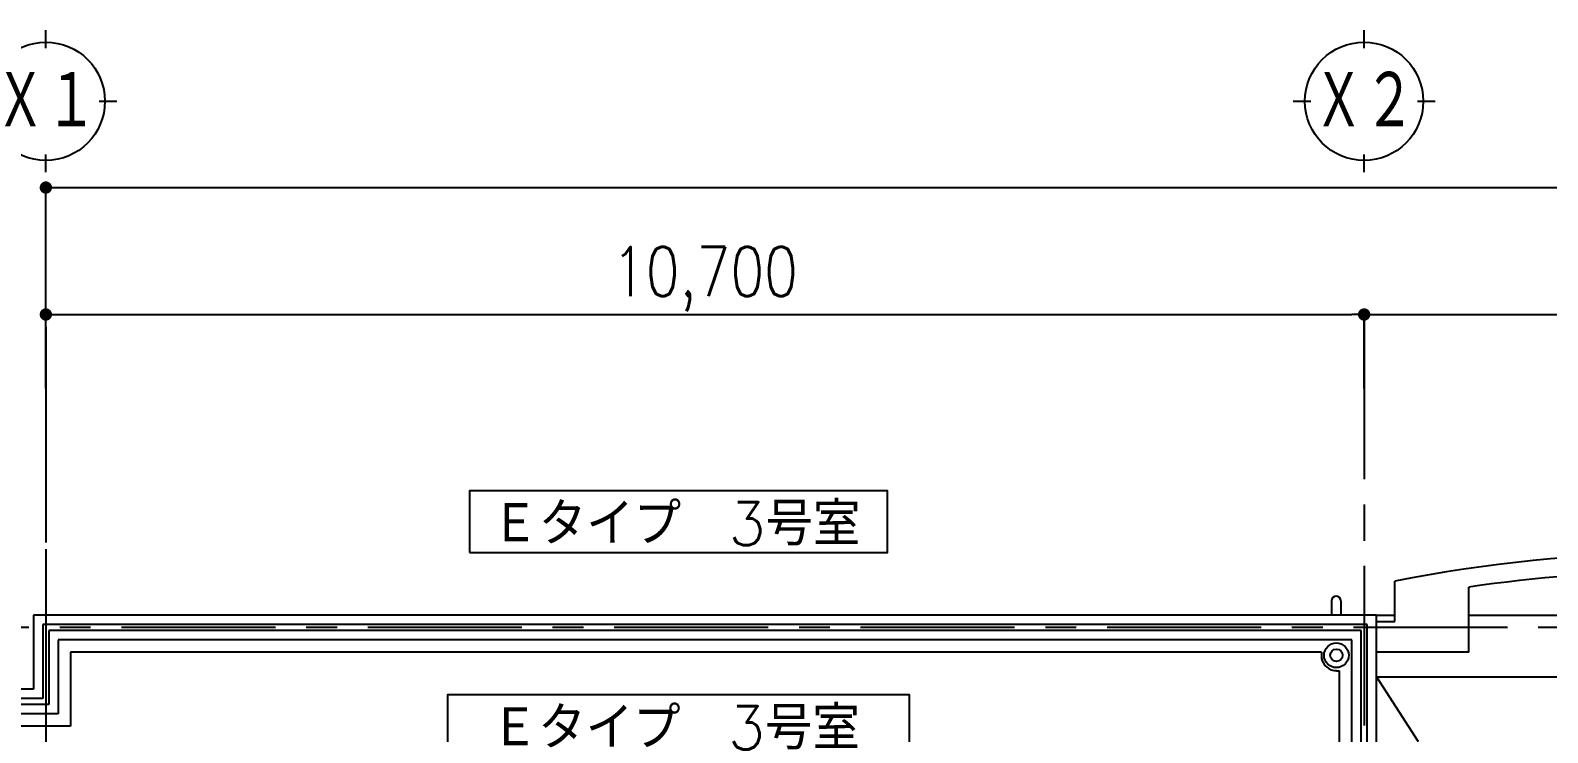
# Model space of a CAD drawing. Header units: millimetres. Extents: x 15495 to 166182, y -39946 to 18307.
# Drawn here: x 91165 to 103480, y -22114 to -16415 of the extents above; entities that cross this region are included whole.
import ezdxf
from ezdxf.enums import TextEntityAlignment as Align

# ---------------------------------------------------------------- set-up
doc = ezdxf.new("R2010")
doc.units = ezdxf.units.MM
doc.header["$LTSCALE"] = 1000
doc.linetypes.add('CENTER', pattern=[2, 1.25, -0.25, 0.25, -0.25])
doc.layers.get('0').update_dxf_attribs({"linetype": 'CONTINUOUS'})
for name, color, linetype in [('TF-A_ELSE-100', 6, 'CONTINUOUS'), ('TF-A_ELSE-50', 6, 'CONTINUOUS'), ('TF-E_DIM-100', 3, 'CONTINUOUS'), ('TF-E_GRID-100', 1, 'CENTER'), ('TF-E_GRID-50', 1, 'CENTER'), ('TF-E_TEXT-100', 3, 'CONTINUOUS'), ('TF-E_TEXT-50', 3, 'CONTINUOUS'), ('TF-F_HIDE-100', 12, 'CONTINUOUS'), ('TF-F_HIDE-50', 12, 'CONTINUOUS'), ('TF-R_LINE-100', 6, 'CONTINUOUS'), ('TF-R_LINE-50', 6, 'CONTINUOUS')]:
    doc.layers.add(name, color=color, linetype=linetype)
doc.styles.add('DIM', font='romans.shx', dxfattribs={"width": 0.8, "bigfont": 'bigfont.shx'})
doc.styles.get("Standard").update_dxf_attribs({"font": 'txt.shx', "bigfont": 'bigfont.shx'})
doc.dimstyles.new('DIM100_4_3', dxfattribs={"dimscale": 100, "dimtxt": 4, "dimasz": 1, "dimexe": 0, "dimexo": 1, "dimgap": 0.5, "dimtad": 1, "dimdec": 1, "dimdsep": 46, "dimlunit": 6, "dimtxsty": 'DIM', "dimblk1": 'DOT', "dimblk2": 'DOT', "dimsah": 1, "dimcen": 1, "dimclrd": 256, "dimclre": 256, "dimclrt": 256, "dimadec": 0, "dimazin": 0, "dimtfac": 1, "dimtdec": 1, "dimtix": 1, "dimtmove": 2, "dimatfit": 3, "dimldrblk": 'DOT', "dimfxl": 1, "dimtvp": 0.833333, "dimtolj": 1, "dimarcsym": 0})
doc.dimstyles.new('DIM100_5_3', dxfattribs={"dimscale": 100, "dimtxt": 5, "dimasz": 1, "dimexe": 0, "dimexo": 1, "dimgap": 0.5, "dimtad": 1, "dimdec": 1, "dimdsep": 46, "dimlunit": 6, "dimtxsty": 'DIM', "dimblk1": 'DOT', "dimblk2": 'DOT', "dimsah": 1, "dimcen": 1, "dimclrd": 256, "dimclre": 256, "dimclrt": 256, "dimadec": 0, "dimazin": 0, "dimtfac": 1, "dimtdec": 1, "dimtix": 1, "dimtmove": 2, "dimatfit": 3, "dimldrblk": 'DOT', "dimfxl": 1, "dimtvp": 0.833333, "dimtolj": 1, "dimarcsym": 0})

# ---------------------------------------------------------------- blocks, each defined once
blk = doc.blocks.new('DOT')
at = {"color": 0, "linetype": 'ByBlock'}
blk.add_line((-0.5, 0), (-1, 0), dxfattribs=at)
at = {"color": 0, "linetype": 'ByBlock', "const_width": 0.5}
blk.add_lwpolyline([(-0.25, 0, 1), (0.25, 0, 1)], format="xyb", close=True, dxfattribs=at)
blk = doc.blocks.new('*D698')
at = {"layer": 'TF-E_DIM-100', "lineweight": -2}
for p, q in [((91290, -18991), (91290, -17691)), ((91390, -17691), (117590, -17691)), ((117690, -18991), (117690, -17691))]:
    blk.add_line(p, q, dxfattribs=at)
at = {"layer": 'TF-E_DIM-100', "lineweight": -2, "xscale": 100, "yscale": 100, "zscale": 100, "rotation": 180}
blk.add_blockref('DOT', (91290, -17691), dxfattribs=at)
at = {"layer": 'TF-E_DIM-100', "lineweight": -2, "xscale": 100, "yscale": 100, "zscale": 100}
blk.add_blockref('DOT', (117690, -17691), dxfattribs=at)
at = {"layer": 'TF-E_DIM-100', "insert": (104490, -17343), "char_height": 500, "attachment_point": 5, "style": 'DIM'}
blk.add_mtext('\\A1;26,400', dxfattribs=at)
blk = doc.blocks.new('_DOT')
at = {"color": 0, "linetype": 'ByBlock'}
blk.add_line((-0.5, 0), (-1, 0), dxfattribs=at)
at = {"color": 0, "linetype": 'ByBlock', "const_width": 0.5}
blk.add_lwpolyline([(-0.25, 0, 1), (0.25, 0, 1)], format="xyb", close=True, dxfattribs=at)
blk = doc.blocks.new('*D571')
at = {"layer": 'TF-E_DIM-100', "lineweight": -2}
for p, q in [((101990, -19321), (101990, -18721)), ((102090, -18721), (106890, -18721)), ((106990, -19321), (106990, -18721))]:
    blk.add_line(p, q, dxfattribs=at)
at = {"layer": 'TF-E_DIM-100', "lineweight": -2, "xscale": 100, "yscale": 100, "zscale": 100, "rotation": 180}
blk.add_blockref('DOT', (101990, -18721), dxfattribs=at)
at = {"layer": 'TF-E_DIM-100', "lineweight": -2, "xscale": 100, "yscale": 100, "zscale": 100}
blk.add_blockref('DOT', (106990, -18721), dxfattribs=at)
at = {"layer": 'TF-E_DIM-100', "insert": (104490, -18433), "char_height": 400, "attachment_point": 5, "style": 'DIM'}
blk.add_mtext('\\A1;5,000', dxfattribs=at)
blk = doc.blocks.new('*D572')
at = {"layer": 'TF-E_DIM-100', "lineweight": -2}
for p, q in [((91290, -19321), (91290, -18721)), ((91390, -18721), (101890, -18721)), ((101990, -19321), (101990, -18721))]:
    blk.add_line(p, q, dxfattribs=at)
at = {"layer": 'TF-E_DIM-100', "lineweight": -2, "xscale": 100, "yscale": 100, "zscale": 100, "rotation": 180}
blk.add_blockref('DOT', (91290, -18721), dxfattribs=at)
at = {"layer": 'TF-E_DIM-100', "lineweight": -2, "xscale": 100, "yscale": 100, "zscale": 100}
blk.add_blockref('DOT', (101990, -18721), dxfattribs=at)
at = {"layer": 'TF-E_DIM-100', "insert": (96640, -18433), "char_height": 400, "attachment_point": 5, "style": 'DIM'}
blk.add_mtext('\\A1;10,700', dxfattribs=at)
blk = doc.blocks.new('TF-BLOCK_50')
at = {"layer": 'TF-A_ELSE-50'}
for p, q in [((10950, 13050), (10950, 13376.06)), ((11550, 12800), (11550, 13328.51)), ((10800, 13100), (-100, 13100)), ((-100, 13100), (-100, 12500)), ((10800, 10555), (10800, 13100)), ((10725, 13025), (-25, 13025)), ((-25, 13025), (-25, 12425)), ((10675, 12975), (25, 12975)), ((25, 12975), (25, 12375)), ((10675, 10630), (10675, 12975)), ((10725, 10630), (10725, 13025)), ((10800, 13050), (10950, 13050)), ((10600, 12900), (100, 12900)), ((100, 12900), (100, 12300)), ((10600, 10555), (10600, 12900)), ((10353.29, 12800), (200, 12800)), ((200, 12800), (200, 12200)), ((11550, 12800), (10800, 12800)), ((10500, 10780), (10500, 12650)), ((-100, 12500), (-791.42, 12500)), ((-25, 12425), (-760.36, 12425)), ((25, 12375), (-739.65, 12375)), ((100, 12300), (-708.58, 12300)), ((200, 12200), (-450, 12200))]:
    blk.add_line(p, q, dxfattribs=at)
at = {"layer": 'TF-E_GRID-50'}
for p, q in [((0, 15441.48), (0, -1118.96)), ((10700, 15455), (10700, -4653.96)), ((0, 15136.69), (0, -4408.96)), ((31863.65, 13000), (-4082.3, 13000))]:
    blk.add_line(p, q, dxfattribs=at)
at = {"layer": 'TF-E_TEXT-50'}
blk.add_lwpolyline([(3437.78, 13610.27), (6831.39, 13610.27), (6831.39, 14110.27), (3437.78, 14110.27)], close=True, dxfattribs=at)
at = {"layer": 'TF-F_HIDE-50', "ltscale": 0.5}
for p, q in [((10800, 13100), (10950, 13100)), ((11550, 13100), (14850, 13100)), ((10800, 12600), (15600, 12600))]:
    blk.add_line(p, q, dxfattribs=at)
at = {"layer": 'TF-F_HIDE-50', "linetype": 'CENTER', "ltscale": 0.5}
blk.add_line((10800, 12600), (12118.1, 10555), dxfattribs=at)
at = {"layer": 'TF-R_LINE-50'}
for centre, radius, start, end in [((13199.99, 2183.26), 11416.71, 78.633723, 101.366188), ((13200, 2183.44), 11266.54, 81.578668, 98.421332)]:
    blk.add_arc(centre, radius, start, end, dxfattribs=at)
at = {"layer": 'TF-E_TEXT-50'}
blk.add_text('Ｅタイプ\u30003号室', height=350, dxfattribs=at).set_placement((5114.39, 13860.27), align=Align.MIDDLE)
blk = doc.blocks.new('TF-BLOCK_100')
at = {"layer": 'TF-A_ELSE-100'}
for p, q in [((10950, 13050), (10950, 13376.06)), ((11550, 12800), (11550, 13328.51)), ((10435.82, 13216.94), (10435.82, 13100)), ((10510.82, 13216.94), (10510.82, 13100)), ((10800, 13100), (-100, 13100)), ((-100, 13100), (-100, 12500)), ((10800, 10555), (10800, 13100)), ((10725, 13025), (-25, 13025)), ((-25, 13025), (-25, 12425)), ((10675, 12975), (25, 12975)), ((25, 12975), (25, 12375)), ((10675, 10630), (10675, 12975)), ((10725, 10630), (10725, 13025)), ((10800, 13050), (10950, 13050)), ((10600, 12900), (100, 12900)), ((100, 12900), (100, 12300)), ((10600, 10555), (10600, 12900)), ((10353.29, 12800), (200, 12800)), ((200, 12800), (200, 12200)), ((10353.29, 12800), (10353.29, 12750)), ((11550, 12800), (10800, 12800)), ((10475, 12650), (10500, 12650)), ((10500, 10780), (10500, 12650)), ((-100, 12500), (-791.42, 12500)), ((-25, 12425), (-760.36, 12425)), ((25, 12375), (-739.65, 12375)), ((100, 12300), (-708.58, 12300)), ((200, 12200), (-450, 12200))]:
    blk.add_line(p, q, dxfattribs=at)
for radius in [100, 50]:
    blk.add_circle((10475, 12775), radius, dxfattribs=at)
for centre, radius, start, end in [((10473.32, 13216.94), 37.5, 0, 180), ((10475, 12775), 124.25, 191.607592, 270)]:
    blk.add_arc(centre, radius, start, end, dxfattribs=at)
at = {"layer": 'TF-E_GRID-100', "color": 3, "linetype": 'Continuous'}
for p, q in [((0, 17702.32), (0, 17846.32)), ((10700, 17702.32), (10700, 17846.32)), ((432, 17270.32), (576, 17270.32)), ((10124, 17270.32), (10268, 17270.32)), ((11132, 17270.32), (11276, 17270.32)), ((0, 16694.32), (0, 16838.32)), ((10700, 16694.32), (10700, 16838.32))]:
    blk.add_line(p, q, dxfattribs=at)
at = {"layer": 'TF-E_GRID-100'}
for p, q in [((10700, 15500), (10700, -4608.96)), ((0, 15136.69), (0, -4408.96)), ((31863.65, 13000), (-4082.3, 13000))]:
    blk.add_line(p, q, dxfattribs=at)
at = {"layer": 'TF-E_GRID-100', "color": 3, "linetype": 'Continuous'}
for centre in [(0, 17270.32), (10700, 17270.32)]:
    blk.add_circle(centre, 480, dxfattribs=at)
at = {"layer": 'TF-E_TEXT-100'}
blk.add_lwpolyline([(3259.03, 11954.62), (7009.39, 11954.62), (7009.39, 12454.62), (3259.03, 12454.62)], close=True, dxfattribs=at)
at = {"layer": 'TF-F_HIDE-100', "ltscale": 0.5}
for p, q in [((10800, 13100), (10950, 13100)), ((11550, 13100), (14850, 13100)), ((10800, 12600), (15600, 12600))]:
    blk.add_line(p, q, dxfattribs=at)
at = {"layer": 'TF-F_HIDE-100', "linetype": 'CENTER', "ltscale": 0.5}
blk.add_line((10800, 12600), (12118.1, 10555), dxfattribs=at)
at = {"layer": 'TF-R_LINE-100'}
for centre, radius, start, end in [((13199.99, 2183.26), 11416.71, 78.633723, 101.366188), ((13200, 2183.44), 11266.54, 81.578668, 98.421332)]:
    blk.add_arc(centre, radius, start, end, dxfattribs=at)
at = {"layer": 'TF-E_GRID-100', "color": 3, "linetype": 'Continuous', "width": 0.75}
for s, p in [('Ｘ１', (0, 17270.32)), ('Ｘ２', (10700, 17270.32))]:
    blk.add_text(s, height=500, dxfattribs=at).set_placement(p, align=Align.MIDDLE)
at = {"layer": 'TF-E_TEXT-100'}
blk.add_text('Ｅタイプ\u30003号室', height=350, dxfattribs=at).set_placement((5110.23, 12204.62), align=Align.MIDDLE)
at = {"layer": 'TF-E_DIM-100'}
for base, p1, p2, dimstyle, picture, middle in [((26400, 16570.32), (0, 15170.32), (26400, 15170.32), 'DIM100_5_3', '*D698', (13200, 16917.94)), ((10700, 15540.16), (0, 14840.16), (10700, 14840.16), 'DIM100_4_3', '*D572', (5350, 15828.26)), ((15700, 15540.16), (10700, 14840.16), (15700, 14840.16), 'DIM100_4_3', '*D571', (13200, 15828.26))]:
    dim = blk.add_linear_dim(base=base, p1=p1, p2=p2, dimstyle=dimstyle, dxfattribs=at)
    dim.commit()
    dim.dimension.update_dxf_attribs({"geometry": picture, "text_midpoint": middle, "insert": (-91289.59, 34261.4)})

msp = doc.modelspace()

# ---------------------------------------------------------------- block references
for name in ['TF-BLOCK_100', 'TF-BLOCK_50']:
    msp.add_blockref(name, (91290, -34261))

doc.saveas('drawing.dxf')
